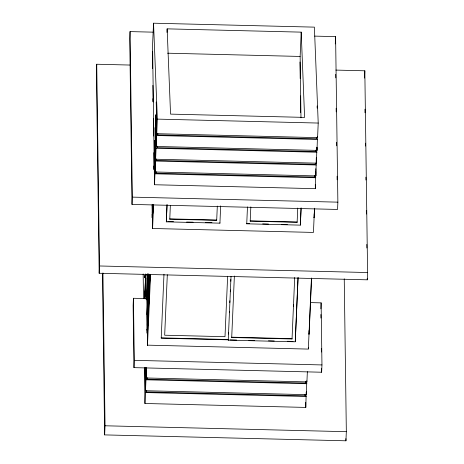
<?xml version="1.0" encoding="UTF-8"?>
<svg xmlns="http://www.w3.org/2000/svg" width="464" height="464" viewBox="0 0 464 464"><rect width="100%" height="100%" fill="white"/><g stroke="black" fill="none" stroke-linecap="round" stroke-linejoin="round"><path stroke-width="0.7" d="M144.791 277.774L144.872 275.425M144.785 276.155L144.739 277.64M145.725 278.122L145.679 278.626L145.795 275.419M145.783 276.445L145.795 276.045M145.771 276.904L145.742 277.75M130.053 65.053L96.727 64.235L96.408 71.526L99.174 273.267L367.273 279.827L367.592 272.536L364.826 70.795L335.843 70.087M99.174 273.267L99.493 265.976L96.727 64.235M344.242 278.794L346.335 431.688L345.935 440.8L104.644 434.896L105.044 425.778L102.944 272.89M153.213 32.161L130.053 31.598L129.734 38.889L132.008 204.415L337.554 209.45L337.873 202.153L335.6 36.627L314.609 36.111M132.008 204.415L132.327 197.125L130.053 31.598M308.328 347.658L308.345 349.09L147.488 345.152L146.844 298.601L133.441 298.271L133.122 305.561L133.974 367.639L321.645 372.227L321.964 364.936L321.117 302.864L310.532 302.603M133.974 367.639L134.293 360.342L133.441 298.271M317.463 136.578L317.022 150.394L156.159 146.462L156.641 135.523L156.281 102.016L156.716 133.702L317.579 137.634L318.217 123.053L314.389 27.138L153.532 23.2L152.575 45.072L154.489 184.742L315.352 188.68L315.752 171.982M144.617 298.636L145.505 278.412M145.626 275.523L145.69 274.079M144.664 298.688L145.545 278.464M145.673 275.57L145.737 274.125M144.901 297.407L145.186 290.911M145.371 286.584L145.655 280.094M144.925 298.81L145.841 277.843M145.934 275.674L145.998 274.23M146.073 299.408L147.018 277.756M147.082 276.312L147.175 274.149M146.792 299.872L147.883 273.789M147.013 297.592L147.314 288.805M147.488 286.775L147.79 277.965M147.854 276.515L148.057 273.789M147.372 306.286L147.274 299.065L148.347 274.479M147.523 305.805L147.419 298.271L148.457 274.526M150.127 274.421L147.697 330.101L147.14 330.09L146.926 314.575L148.66 274.798M148.799 274.201L147.071 313.78L147.633 313.792L147.761 323.373M147.732 306.315L147.796 304.877M147.923 301.994L148.016 299.837M148.364 291.92L148.486 289.043M148.834 281.132L148.961 278.249M147.633 313.792L149.356 274.212M147.233 325.415L149.46 274.328M152.325 208.754L152.482 205.187M147.14 330.09L149.57 274.41M153.161 204.972L152.789 213.44L152.233 213.423L152.604 204.96M147.79 325.432L148.167 316.796M148.26 314.638L148.608 306.721M148.7 304.564L149.077 295.928M149.17 293.77L149.518 285.853M149.646 282.976L149.988 275.059M152.882 208.765L153.039 205.198M306.217 392.167L305.799 407.421L144.936 403.489L145.418 392.55L145.081 368.068M306.797 380.845L306.356 394.661L145.493 390.729L145.974 379.79L145.806 367.546M307.365 371.652L306.913 381.901L146.056 377.969L146.502 367.714M147.465 345.674L150.556 274.787M314.493 208.435L313.444 232.429L152.581 228.491L153.619 204.699M154.489 184.742L154.964 173.803L154.611 140.296L155.046 171.982L315.909 175.914L316.286 157.777M155.046 171.982L155.521 161.043L155.167 127.536L155.602 159.222L316.465 163.154L316.871 147.181M155.602 159.222L156.084 148.283L155.724 114.776L156.159 146.462M156.716 133.702L157.354 119.115L153.532 23.2M305.208 394.597L305.15 395.815L146.525 391.929L146.578 390.717M305.764 381.837L305.712 383.049L147.082 379.169L147.134 377.957M314.754 175.85L314.702 177.068L156.078 173.182L156.13 171.97M315.311 163.09L315.259 164.308L156.635 160.422L156.687 159.21M315.868 150.33L315.816 151.542L157.192 147.662L157.244 146.45M316.425 137.57L316.373 138.782L157.748 134.902L157.801 133.69M166.994 32.434L167.144 28.855L301.2 32.138L304.599 117.398L170.549 114.115L167.144 28.855M163.983 274.23L161.211 338.192L228.595 339.839M167.04 204.589L166.309 221.85L219.93 223.161L220.661 205.906M166.309 221.85L167.046 204.914M167.313 274.775L164.674 335.217L224.999 336.69L227.638 276.248M217.32 206.08L216.694 220.348L169.778 219.199L170.363 205.32M228.445 334.039L228.503 332.27M229.355 312.748L229.419 311.303M229.802 302.627L229.9 300.776M230.272 291.775L230.37 289.93M230.753 281.254L230.811 279.485M298.074 277.437L295.266 341.794L228.242 340.153L231.02 276.521M294.698 277.495L292.036 338.981L231.71 337.502L234.378 276.016M301.101 208.197L300.359 225.133L246.738 223.816L247.48 206.88M297.749 208.046L297.128 222.314L250.206 221.166L250.833 206.898M300.979 117.792L300.138 56.44L301.2 32.138M293.399 306.269L293.463 304.831M295.261 341.469L298.039 277.837M301.095 207.872L300.359 225.133M308.357 348.887L311.454 278M308.56 334.039L309.117 334.057L311.547 278.371M313.652 217.378L314.209 217.39L314.615 208.214M320.856 308.833L321.117 302.864M335.281 43.918L335.6 36.627M364.507 78.085L364.826 70.795M144.78 276.202L144.849 275.517M167.533 53.198L300.138 56.44M157.354 119.115L318.217 123.053M156.641 135.523L317.498 139.461M156.084 148.283L316.941 152.221M155.521 161.043L316.384 164.981M154.964 173.803L315.827 177.741M132.327 197.125L337.873 202.153M167.753 221.56L173.548 221.705M186.592 222.024L193.111 222.181M205.43 222.482L211.955 222.645M249.632 223.567L246.732 223.497L246.738 223.816M262.676 223.886L268.47 224.025M281.515 224.344L287.315 224.489M99.493 265.976L367.592 272.536M147.419 298.271L147.975 298.288M147.274 299.065L147.83 299.083M146.926 314.575L147.482 314.586M161.205 337.867L228.23 339.509L228.242 340.153M230.045 339.874L236.57 340.037M248.884 340.338L254.684 340.477M268.453 340.814L274.247 340.959M287.291 341.278L293.086 341.417M134.293 360.342L321.964 364.936M145.974 379.79L306.837 383.728M145.418 392.55L306.281 396.488M105.044 425.778L346.335 431.688M364.936 109.179L364.988 112.793M365.4 143.161L365.441 146.056M365.87 177.149L365.91 180.044M366.322 210.412L366.374 214.026M366.792 244.395L366.838 248.008M367.256 278.383L367.273 279.827M345.906 438.625L345.935 440.8M335.698 74.275L335.75 77.888M336.162 108.251L336.214 111.865M336.632 142.222L336.678 145.835M337.096 176.198L337.148 179.812M320.856 314.488L320.902 318.095M321.32 348.412L321.372 352.019M321.598 368.619L321.645 372.227M317.144 105.954L317.173 108.112M316.982 147.517L317.022 150.394M316.355 137.344L316.373 138.782M316.396 158.114L316.465 163.154M315.798 150.104L315.816 151.542M315.81 168.716L315.909 175.914M315.294 184.336L315.352 188.68M314.685 175.624L314.702 177.068M314.163 213.782L314.209 217.39M309.07 330.525L309.117 334.057M306.321 391.784L306.356 394.661M305.689 381.611L305.712 383.049M305.73 402.358L305.799 407.421M305.132 394.371L305.15 395.815M299.976 61.985L300.208 78.59M300.446 95.909L300.672 112.514M297.128 222.314L297.122 221.989L250.206 220.841L250.206 221.166M292.036 338.981L292.03 338.656L231.704 337.177L231.71 337.502M219.924 222.836L219.93 223.161M216.694 220.348L216.694 220.023L169.772 218.875L169.778 219.199M157.725 133.458L157.748 134.902M157.168 146.218L157.192 147.662M156.612 158.978L156.635 160.422M156.055 171.738L156.078 173.182M152.424 51.347L152.656 67.993M152.894 85.359L153.12 102.005M153.346 118.645L153.584 136.016M153.816 152.662L154.042 169.302M152.424 64.67L152.476 68.289M152.894 98.681L152.929 101.575M153.346 131.967L153.398 135.587M153.816 165.979L153.862 169.598M152.836 205.192L152.853 206.619M152.749 210.552L152.789 213.44M152.25 204.607L152.581 228.491M152.117 204.763L152.233 213.423M151.966 214.072L152.012 217.691M147.668 327.938L147.697 330.101M146.85 329.527L146.902 333.106M147.059 377.725L147.082 379.169M146.502 390.485L146.525 391.929M145.916 367.888L146.056 377.969M145.18 367.685L145.493 390.729M143.161 273.951L143.498 298.584M144.449 367.674L144.936 403.489M102.428 273.308L104.644 434.896"/></g></svg>
